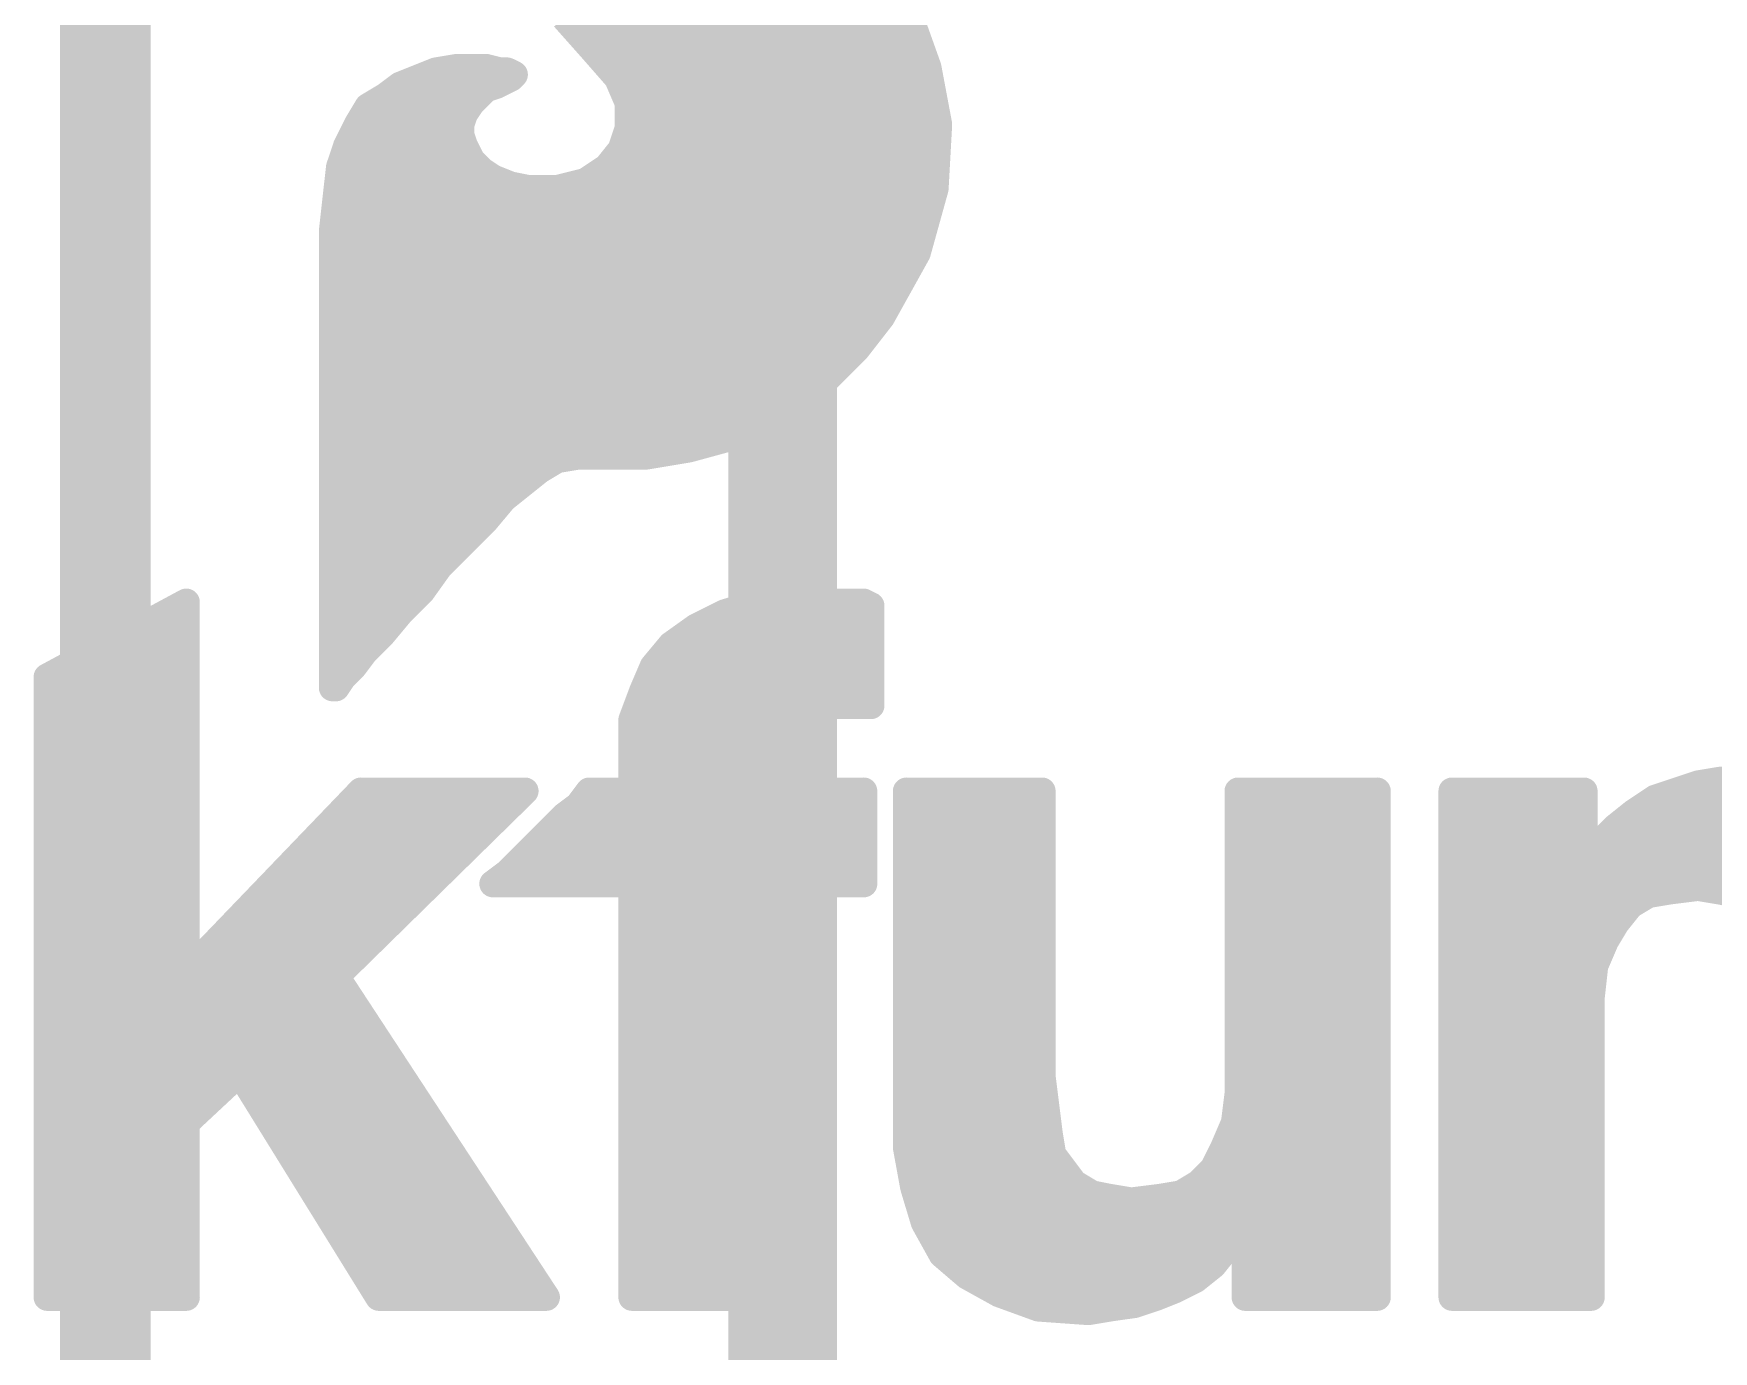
# Model space of a CAD drawing. Extents: x -38 to 69, y -21 to 41.
# Drawn here: x 20.119 to 24.83, y 29.744 to 33.441 of the extents above; entities that cross this region are included whole.
import ezdxf

# ---------------------------------------------------------------- set-up
doc = ezdxf.new("R2010")
doc.units = 0
doc.layers.add('1', color=12, linetype='CONTINUOUS')
doc.layers.add('21', color=41, linetype='CONTINUOUS')

msp = doc.modelspace()

# ---------------------------------------------------------------- linework, layer by layer
at = {"layer": '1'}
for points, const_width in [([(20.32, 36.83), (20.32, 27.445)], 0.254), ([(22.22, 27.445), (22.22, 36.2)], 0.3048)]:
    msp.add_lwpolyline(points, dxfattribs=dict(at, const_width=const_width))
at = {"layer": '21', "const_width": 0.0762}
for points in [[(21.607, 33.486), (21.687, 33.396)], [(22.627, 33.346), (22.577, 33.486)], [(21.6374, 33.4518), (22.5892, 33.4518)], [(21.687, 33.396), (21.757, 33.316)], [(21.7049, 33.3756), (22.6164, 33.3756)], [(21.247, 33.336), (21.147, 33.296)], [(21.307, 33.346), (21.247, 33.336)], [(21.387, 33.346), (21.307, 33.346)], [(21.427, 33.336), (21.387, 33.346)], [(21.447, 33.336), (21.427, 33.336)], [(21.467, 33.326), (21.447, 33.336)], [(21.457, 33.316), (21.467, 33.326)], [(22.657, 33.186), (22.627, 33.346)], [(21.147, 33.296), (21.107, 33.266)], [(21.1555, 33.2994), (21.4238, 33.2994)], [(21.347, 33.246), (21.387, 33.286)], [(21.387, 33.286), (21.417, 33.296)], [(21.417, 33.296), (21.457, 33.316)], [(21.757, 33.316), (21.787, 33.246)], [(21.7641, 33.2994), (22.6357, 33.2994)], [(21.057, 33.236), (21.027, 33.186)], [(21.0493, 33.2232), (21.3318, 33.2232)], [(21.107, 33.266), (21.057, 33.236)], [(21.327, 33.216), (21.347, 33.246)], [(21.787, 33.246), (21.787, 33.176)], [(21.787, 33.2232), (22.65, 33.2232)], [(21.027, 33.186), (20.997, 33.126)], [(21.317, 33.186), (21.327, 33.216)], [(21.317, 33.156), (21.317, 33.186)], [(21.787, 33.176), (21.767, 33.116)], [(22.647, 33.006), (22.657, 33.186)], [(21.0075, 33.147), (21.32, 33.147)], [(21.327, 33.126), (21.317, 33.156)], [(21.7773, 33.147), (22.6548, 33.147)], [(20.997, 33.126), (20.977, 33.066)], [(21.347, 33.086), (21.327, 33.126)], [(21.377, 33.056), (21.347, 33.086)], [(21.767, 33.116), (21.727, 33.066)], [(20.977, 33.066), (20.957, 32.886)], [(20.9786, 33.0708), (21.3622, 33.0708)], [(21.407, 33.036), (21.377, 33.056)], [(21.457, 33.016), (21.407, 33.036)], [(21.727, 33.066), (21.667, 33.026)], [(21.7308, 33.0708), (22.6506, 33.0708)], [(20.9691, 32.9946), (22.6438, 32.9946)], [(21.507, 33.006), (21.457, 33.016)], [(21.587, 33.006), (21.507, 33.006)], [(21.667, 33.026), (21.587, 33.006)], [(22.597, 32.826), (22.647, 33.006)], [(20.9606, 32.9184), (22.6227, 32.9184)], [(20.957, 32.886), (20.957, 31.606)], [(20.957, 32.8422), (22.6015, 32.8422)], [(22.497, 32.646), (22.597, 32.826)], [(20.957, 32.766), (22.5637, 32.766)], [(20.957, 32.6898), (22.5213, 32.6898)], [(20.957, 32.6136), (22.4718, 32.6136)], [(22.427, 32.556), (22.497, 32.646)], [(20.957, 32.5374), (22.4084, 32.5374)], [(22.347, 32.476), (22.427, 32.556)], [(22.267, 32.406), (22.347, 32.476)], [(20.957, 32.4612), (22.3301, 32.4612)], [(20.957, 32.385), (22.232, 32.385)], [(22.167, 32.346), (22.267, 32.406)], [(22.067, 32.306), (22.167, 32.346)], [(20.957, 32.3088), (22.074, 32.3088)], [(21.957, 32.276), (22.067, 32.306)], [(21.537, 32.216), (21.587, 32.246)], [(21.587, 32.246), (21.647, 32.256)], [(21.647, 32.256), (21.837, 32.256)], [(21.837, 32.256), (21.957, 32.276)], [(20.957, 32.2326), (21.5647, 32.2326)], [(21.437, 32.136), (21.537, 32.216)], [(20.957, 32.1564), (21.4625, 32.1564)], [(21.387, 32.076), (21.437, 32.136)], [(20.957, 32.0802), (21.3905, 32.0802)], [(21.257, 31.946), (21.387, 32.076)], [(20.957, 32.004), (21.315, 32.004)], [(20.957, 31.9278), (21.244, 31.9278)], [(21.207, 31.876), (21.257, 31.946)], [(21.147, 31.816), (21.207, 31.876)], [(20.157, 31.636), (20.547, 31.846)], [(20.547, 31.846), (20.547, 30.806)], [(20.957, 31.8516), (21.1826, 31.8516)], [(21.097, 31.756), (21.147, 31.816)], [(21.977, 31.776), (22.057, 31.816)], [(22.057, 31.816), (22.157, 31.846)], [(22.157, 31.846), (22.447, 31.846)], [(22.447, 31.846), (22.467, 31.836)], [(22.467, 31.836), (22.467, 31.556)], [(20.4159, 31.7754), (20.547, 31.7754)], [(20.957, 31.7754), (21.1132, 31.7754)], [(21.907, 31.726), (21.977, 31.776)], [(21.9762, 31.7754), (22.467, 31.7754)], [(21.047, 31.706), (21.097, 31.756)], [(21.857, 31.666), (21.907, 31.726)], [(20.2744, 31.6992), (20.547, 31.6992)], [(20.957, 31.6992), (21.0419, 31.6992)], [(21.017, 31.666), (21.047, 31.706)], [(21.8847, 31.6992), (22.467, 31.6992)], [(20.157, 29.896), (20.157, 31.636)], [(20.157, 31.623), (20.547, 31.623)], [(20.957, 31.623), (20.9783, 31.623)], [(20.967, 31.606), (20.987, 31.636)], [(20.987, 31.636), (21.017, 31.666)], [(21.827, 31.596), (21.857, 31.666)], [(21.8386, 31.623), (22.467, 31.623)], [(20.957, 31.606), (20.967, 31.606)], [(21.797, 31.516), (21.827, 31.596)], [(20.157, 31.5468), (20.547, 31.5468)], [(21.8086, 31.5468), (22.2602, 31.5468)], [(22.257, 31.546), (22.217, 31.526)], [(22.297, 31.556), (22.257, 31.546)], [(22.467, 31.556), (22.297, 31.556)], [(21.797, 31.316), (21.797, 31.516)], [(22.197, 31.496), (22.187, 31.476)], [(22.217, 31.526), (22.197, 31.496)], [(20.157, 31.4706), (20.547, 31.4706)], [(21.797, 31.4706), (22.187, 31.4706)], [(22.187, 31.436), (22.177, 31.396)], [(22.187, 31.476), (22.187, 31.436)], [(20.157, 31.3944), (20.547, 31.3944)], [(21.797, 31.3944), (22.177, 31.3944)], [(22.177, 31.396), (22.177, 31.316)], [(24.787, 31.336), (24.847, 31.346)], [(24.847, 31.346), (24.907, 31.346)], [(20.157, 31.3182), (20.547, 31.3182)], [(20.547, 30.806), (21.037, 31.316)], [(21.497, 31.316), (20.967, 30.796)], [(21.037, 31.316), (21.497, 31.316)], [(21.647, 31.276), (21.677, 31.316)], [(21.677, 31.316), (21.797, 31.316)], [(21.797, 31.3182), (22.177, 31.3182)], [(22.177, 31.316), (22.447, 31.316)], [(22.447, 31.316), (22.447, 31.056)], [(22.567, 30.316), (22.567, 31.316)], [(22.567, 31.316), (22.947, 31.316)], [(22.947, 31.316), (22.947, 30.516)], [(23.497, 30.466), (23.497, 31.316)], [(23.497, 31.316), (23.887, 31.316)], [(23.887, 31.316), (23.887, 29.896)], [(24.097, 31.316), (24.467, 31.316)], [(24.097, 29.896), (24.097, 31.316)], [(24.467, 31.316), (24.467, 31.116)], [(24.607, 31.256), (24.667, 31.296)], [(24.667, 31.296), (24.787, 31.336)], [(24.7336, 31.3182), (25.1123, 31.3182)], [(21.447, 31.086), (21.607, 31.246)], [(21.607, 31.246), (21.647, 31.276)], [(24.557, 31.216), (24.607, 31.256)], [(20.157, 31.242), (20.547, 31.242)], [(20.9659, 31.242), (21.4216, 31.242)], [(21.603, 31.242), (22.447, 31.242)], [(22.567, 31.242), (22.947, 31.242)], [(23.497, 31.242), (23.887, 31.242)], [(24.097, 31.242), (24.467, 31.242)], [(24.517, 31.176), (24.557, 31.216)], [(24.5895, 31.242), (25.261, 31.242)], [(20.157, 31.1658), (20.547, 31.1658)], [(20.8927, 31.1658), (21.3439, 31.1658)], [(21.5268, 31.1658), (22.447, 31.1658)], [(22.567, 31.1658), (22.947, 31.1658)], [(23.497, 31.1658), (23.887, 31.1658)], [(24.097, 31.1658), (24.467, 31.1658)], [(24.477, 31.116), (24.517, 31.176)], [(24.5102, 31.1658), (25.3296, 31.1658)], [(24.467, 31.116), (24.477, 31.116)], [(20.157, 31.0896), (20.547, 31.0896)], [(20.8195, 31.0896), (21.2662, 31.0896)], [(21.407, 31.056), (21.447, 31.086)], [(21.797, 31.056), (21.407, 31.056)], [(21.4506, 31.0896), (22.447, 31.0896)], [(21.797, 29.896), (21.797, 31.056)], [(22.447, 31.056), (22.177, 31.056)], [(22.177, 31.056), (22.177, 29.896)], [(22.567, 31.0896), (22.947, 31.0896)], [(23.497, 31.0896), (23.887, 31.0896)], [(24.097, 31.0896), (25.3719, 31.0896)], [(20.157, 31.0134), (20.547, 31.0134)], [(20.7463, 31.0134), (21.1886, 31.0134)], [(21.797, 31.0134), (22.177, 31.0134)], [(22.567, 31.0134), (22.947, 31.0134)], [(23.497, 31.0134), (23.887, 31.0134)], [(24.097, 31.0134), (24.626, 31.0134)], [(24.647, 31.026), (24.597, 30.996)], [(24.707, 31.036), (24.647, 31.026)], [(24.787, 31.046), (24.707, 31.036)], [(24.847, 31.036), (24.787, 31.046)], [(24.897, 31.026), (24.847, 31.036)], [(24.597, 30.996), (24.557, 30.946)], [(20.157, 30.9372), (20.547, 30.9372)], [(20.6731, 30.9372), (21.1109, 30.9372)], [(21.797, 30.9372), (22.177, 30.9372)], [(22.567, 30.9372), (22.947, 30.9372)], [(23.497, 30.9372), (23.887, 30.9372)], [(24.097, 30.9372), (24.5517, 30.9372)], [(24.557, 30.946), (24.527, 30.896)], [(24.527, 30.896), (24.497, 30.826)], [(20.157, 30.861), (20.547, 30.861)], [(20.5998, 30.861), (21.0333, 30.861)], [(21.797, 30.861), (22.177, 30.861)], [(22.567, 30.861), (22.947, 30.861)], [(23.497, 30.861), (23.887, 30.861)], [(24.097, 30.861), (24.512, 30.861)], [(24.497, 30.826), (24.487, 30.736)], [(20.157, 30.7848), (20.9743, 30.7848)], [(20.967, 30.796), (21.557, 29.896)], [(21.797, 30.7848), (22.177, 30.7848)], [(22.567, 30.7848), (22.947, 30.7848)], [(23.497, 30.7848), (23.887, 30.7848)], [(24.097, 30.7848), (24.4924, 30.7848)], [(24.487, 30.736), (24.487, 29.896)], [(20.157, 30.7086), (21.0243, 30.7086)], [(21.797, 30.7086), (22.177, 30.7086)], [(22.567, 30.7086), (22.947, 30.7086)], [(23.497, 30.7086), (23.887, 30.7086)], [(24.097, 30.7086), (24.487, 30.7086)], [(20.157, 30.6324), (21.0742, 30.6324)], [(21.797, 30.6324), (22.177, 30.6324)], [(22.567, 30.6324), (22.947, 30.6324)], [(23.497, 30.6324), (23.887, 30.6324)], [(24.097, 30.6324), (24.487, 30.6324)], [(20.157, 30.5562), (21.1242, 30.5562)], [(21.797, 30.5562), (22.177, 30.5562)], [(22.567, 30.5562), (22.947, 30.5562)], [(23.497, 30.5562), (23.887, 30.5562)], [(24.097, 30.5562), (24.487, 30.5562)], [(20.697, 30.526), (20.547, 30.386)], [(21.087, 29.896), (20.697, 30.526)], [(22.947, 30.516), (22.967, 30.356)], [(20.157, 30.48), (20.6477, 30.48)], [(20.7255, 30.48), (21.1742, 30.48)], [(21.797, 30.48), (22.177, 30.48)], [(22.567, 30.48), (22.9515, 30.48)], [(23.487, 30.386), (23.497, 30.466)], [(23.497, 30.48), (23.887, 30.48)], [(24.097, 30.48), (24.487, 30.48)], [(20.157, 30.4038), (20.5661, 30.4038)], [(20.7727, 30.4038), (21.2241, 30.4038)], [(21.797, 30.4038), (22.177, 30.4038)], [(22.567, 30.4038), (22.961, 30.4038)], [(23.4892, 30.4038), (23.887, 30.4038)], [(24.097, 30.4038), (24.487, 30.4038)], [(20.547, 30.386), (20.547, 29.896)], [(22.967, 30.356), (22.977, 30.296)], [(23.457, 30.316), (23.487, 30.386)], [(20.157, 30.3276), (20.547, 30.3276)], [(20.8198, 30.3276), (21.2741, 30.3276)], [(21.797, 30.3276), (22.177, 30.3276)], [(22.567, 30.3276), (22.9717, 30.3276)], [(22.587, 30.206), (22.567, 30.316)], [(23.427, 30.256), (23.457, 30.316)], [(23.462, 30.3276), (23.887, 30.3276)], [(24.097, 30.3276), (24.487, 30.3276)], [(22.977, 30.296), (23.037, 30.216)], [(23.387, 30.216), (23.427, 30.256)], [(20.157, 30.2514), (20.547, 30.2514)], [(20.867, 30.2514), (21.324, 30.2514)], [(21.797, 30.2514), (22.177, 30.2514)], [(22.5787, 30.2514), (23.0105, 30.2514)], [(23.037, 30.216), (23.087, 30.186)], [(23.337, 30.186), (23.387, 30.216)], [(23.4224, 30.2514), (23.887, 30.2514)], [(24.097, 30.2514), (24.487, 30.2514)], [(20.157, 30.1752), (20.547, 30.1752)], [(20.9142, 30.1752), (21.374, 30.1752)], [(21.797, 30.1752), (22.177, 30.1752)], [(22.617, 30.106), (22.587, 30.206)], [(22.5962, 30.1752), (23.1418, 30.1752)], [(23.087, 30.186), (23.137, 30.176)], [(23.137, 30.176), (23.197, 30.166)], [(23.197, 30.166), (23.277, 30.176)], [(23.2706, 30.1752), (23.887, 30.1752)], [(23.277, 30.176), (23.337, 30.186)], [(24.097, 30.1752), (24.487, 30.1752)], [(20.157, 30.099), (20.547, 30.099)], [(20.9613, 30.099), (21.4239, 30.099)], [(21.797, 30.099), (22.177, 30.099)], [(22.667, 30.016), (22.617, 30.106)], [(22.6209, 30.099), (23.887, 30.099)], [(23.507, 30.096), (23.467, 30.036)], [(23.517, 30.096), (23.507, 30.096)], [(23.517, 29.896), (23.517, 30.096)], [(24.097, 30.099), (24.487, 30.099)], [(20.157, 30.0228), (20.547, 30.0228)], [(21.0085, 30.0228), (21.4739, 30.0228)], [(21.797, 30.0228), (22.177, 30.0228)], [(22.6632, 30.0228), (23.4564, 30.0228)], [(23.467, 30.036), (23.427, 29.986)], [(23.517, 30.0228), (23.887, 30.0228)], [(24.097, 30.0228), (24.487, 30.0228)], [(22.737, 29.956), (22.667, 30.016)], [(23.427, 29.986), (23.377, 29.946)], [(20.157, 29.9466), (20.547, 29.9466)], [(21.0557, 29.9466), (21.5238, 29.9466)], [(21.797, 29.9466), (22.177, 29.9466)], [(22.827, 29.906), (22.737, 29.956)], [(22.7539, 29.9466), (23.3778, 29.9466)], [(23.377, 29.946), (23.317, 29.916)], [(23.517, 29.9466), (23.887, 29.9466)], [(24.097, 29.9466), (24.487, 29.9466)], [(20.547, 29.896), (20.157, 29.896)], [(21.557, 29.896), (21.087, 29.896)], [(22.177, 29.896), (21.797, 29.896)], [(22.937, 29.866), (22.827, 29.906)], [(23.267, 29.896), (23.207, 29.876)], [(23.317, 29.916), (23.267, 29.896)], [(23.887, 29.896), (23.517, 29.896)], [(24.487, 29.896), (24.097, 29.896)], [(22.9249, 29.8704), (23.1678, 29.8704)], [(23.077, 29.856), (22.937, 29.866)], [(23.137, 29.866), (23.077, 29.856)], [(23.207, 29.876), (23.137, 29.866)]]:
    msp.add_lwpolyline(points, dxfattribs=at)
at = {"layer": '21', "const_width": 0.0381}
for points in [[(21.6374, 33.4708, 1), (21.6374, 33.4327)], [(22.5892, 33.4327, 1), (22.5892, 33.4708)], [(21.7013, 33.4085, 1), (21.6727, 33.3835)], [(21.6728, 33.3833, 1), (21.7012, 33.4087)], [(21.7049, 33.3946, 1), (21.7049, 33.3565)], [(22.6164, 33.3565, 1), (22.6164, 33.3946)], [(21.2439, 33.3548, 1), (21.2501, 33.3172)], [(21.2541, 33.3183, 1), (21.2399, 33.3537)], [(21.307, 33.3651, 1), (21.307, 33.327)], [(21.3101, 33.3272, 1), (21.3039, 33.3648)], [(21.3916, 33.3645, 1), (21.3824, 33.3275)], [(21.387, 33.327, 1), (21.387, 33.3651)], [(21.427, 33.355, 1), (21.427, 33.3169)], [(21.4224, 33.3175, 1), (21.4316, 33.3545)], [(21.4555, 33.353, 1), (21.4385, 33.319)], [(21.447, 33.3169, 1), (21.447, 33.355)], [(21.4805, 33.3125, 1), (21.4535, 33.3395)], [(21.4585, 33.309, 1), (21.4755, 33.343)], [(22.6457, 33.3495, 1), (22.6083, 33.3425)], [(22.6091, 33.3396, 1), (22.6449, 33.3524)], [(21.1399, 33.3137, 1), (21.1541, 33.2783)], [(21.1584, 33.2808, 1), (21.1356, 33.3112)], [(21.1555, 33.3184, 1), (21.1555, 33.2803)], [(21.381, 33.3041, 1), (21.393, 33.2679)], [(21.4005, 33.2725, 1), (21.3735, 33.2995)], [(21.4085, 33.313, 1), (21.4255, 33.279)], [(21.423, 33.2779, 1), (21.411, 33.3141)], [(21.4238, 33.2803, 1), (21.4238, 33.3184)], [(21.4435, 33.3295, 1), (21.4705, 33.3025)], [(21.4655, 33.299, 1), (21.4485, 33.333)], [(21.7745, 33.3235, 1), (21.7395, 33.3085)], [(21.7427, 33.3035, 1), (21.7713, 33.3285)], [(21.7641, 33.3184, 1), (21.7641, 33.2803)], [(22.6357, 33.2803, 1), (22.6357, 33.3184)], [(21.0493, 33.2422, 1), (21.0493, 33.2041)], [(21.0472, 33.2523, 1), (21.0668, 33.2197)], [(21.0733, 33.2262, 1), (21.0407, 33.2458)], [(21.0956, 33.2812, 1), (21.1184, 33.2508)], [(21.1168, 33.2497, 1), (21.0972, 33.2823)], [(21.3335, 33.2595, 1), (21.3605, 33.2325)], [(21.3629, 33.2354, 1), (21.3311, 33.2566)], [(21.3318, 33.2041, 1), (21.3318, 33.2422)], [(21.787, 33.2422, 1), (21.787, 33.2041)], [(21.8061, 33.246, 1), (21.768, 33.246)], [(21.7695, 33.2385, 1), (21.8045, 33.2535)], [(22.65, 33.2041, 1), (22.65, 33.2422)], [(21.0107, 33.1958, 1), (21.0433, 33.1762)], [(21.044, 33.1775, 1), (21.01, 33.1945)], [(21.3361, 33.186, 1), (21.298, 33.186)], [(21.3111, 33.2266, 1), (21.3429, 33.2054)], [(21.3451, 33.21, 1), (21.3089, 33.222)], [(21.8051, 33.17, 1), (21.7689, 33.182)], [(22.676, 33.1849, 1), (22.638, 33.1871)], [(21.0075, 33.166, 1), (21.0075, 33.1279)], [(21.2989, 33.192, 1), (21.3351, 33.18)], [(21.3351, 33.162, 1), (21.2989, 33.15)], [(21.298, 33.156, 1), (21.3361, 33.156)], [(21.32, 33.1279, 1), (21.32, 33.166)], [(21.7773, 33.166, 1), (21.7773, 33.1279)], [(21.768, 33.176, 1), (21.8061, 33.176)], [(22.6383, 33.1825, 1), (22.6757, 33.1895)], [(22.6548, 33.1279, 1), (22.6548, 33.166)], [(20.98, 33.1345, 1), (21.014, 33.1175)], [(21.0151, 33.12, 1), (20.9789, 33.132)], [(21.344, 33.1345, 1), (21.31, 33.1175)], [(21.3089, 33.12, 1), (21.3451, 33.132)], [(21.3605, 33.0995, 1), (21.3335, 33.0725)], [(21.7489, 33.122, 1), (21.7851, 33.11)], [(21.7819, 33.1041, 1), (21.7521, 33.1279)], [(20.9589, 33.072, 1), (20.9951, 33.06)], [(20.9959, 33.0639, 1), (20.9581, 33.0681)], [(20.9786, 33.0898, 1), (20.9786, 33.0517)], [(21.33, 33.0775, 1), (21.364, 33.0945)], [(21.3876, 33.0719, 1), (21.3664, 33.0401)], [(21.3622, 33.0517, 1), (21.3622, 33.0898)], [(21.3635, 33.0425, 1), (21.3905, 33.0695)], [(21.4141, 33.0537, 1), (21.3999, 33.0183)], [(21.7121, 33.0779, 1), (21.7419, 33.0541)], [(21.7308, 33.0898, 1), (21.7308, 33.0517)], [(21.7376, 33.0501, 1), (21.7164, 33.0819)], [(22.6506, 33.0517, 1), (22.6506, 33.0898)], [(20.9691, 33.0136, 1), (20.9691, 32.9755)], [(21.3964, 33.0201, 1), (21.4176, 33.0519)], [(21.4607, 33.0347, 1), (21.4533, 32.9973)], [(21.4499, 32.9983, 1), (21.4641, 33.0337)], [(21.507, 33.0251, 1), (21.507, 32.987)], [(21.5033, 32.9873, 1), (21.5107, 33.0247)], [(21.5824, 33.0245, 1), (21.5916, 32.9875)], [(21.587, 32.987, 1), (21.587, 33.0251)], [(21.6564, 33.0419, 1), (21.6776, 33.0101)], [(21.6716, 33.0075, 1), (21.6624, 33.0445)], [(22.628, 33.0071, 1), (22.666, 33.0049)], [(22.6654, 33.0009, 1), (22.6286, 33.0111)], [(22.6438, 32.9755, 1), (22.6438, 33.0136)], [(20.9606, 32.9374, 1), (20.9606, 32.8993)], [(22.6227, 32.8993, 1), (22.6227, 32.9374)], [(20.9761, 32.886, 1), (20.938, 32.886)], [(20.9381, 32.8881, 1), (20.9759, 32.8839)], [(20.957, 32.8612, 1), (20.957, 32.8231)], [(22.5786, 32.8311, 1), (22.6154, 32.8209)], [(22.6137, 32.8167, 1), (22.5803, 32.8353)], [(22.6015, 32.8231, 1), (22.6015, 32.8612)], [(20.957, 32.785, 1), (20.957, 32.7469)], [(22.5637, 32.7469, 1), (22.5637, 32.785)], [(20.957, 32.7088, 1), (20.957, 32.6707)], [(22.5213, 32.6707, 1), (22.5213, 32.7088)], [(20.957, 32.6326, 1), (20.957, 32.5945)], [(22.4718, 32.5945, 1), (22.4718, 32.6326)], [(22.4803, 32.6553, 1), (22.5137, 32.6367)], [(22.512, 32.6343, 1), (22.482, 32.6577)], [(20.957, 32.5564, 1), (20.957, 32.5183)], [(22.412, 32.5677, 1), (22.442, 32.5443)], [(22.4084, 32.5183, 1), (22.4084, 32.5564)], [(22.4405, 32.5425, 1), (22.4135, 32.5695)], [(22.3335, 32.4895, 1), (22.3605, 32.4625)], [(22.3595, 32.4617, 1), (22.3345, 32.4903)], [(20.957, 32.4802, 1), (20.957, 32.4421)], [(22.3301, 32.4421, 1), (22.3301, 32.4802)], [(20.957, 32.404, 1), (20.957, 32.3659)], [(22.232, 32.3659, 1), (22.232, 32.404)], [(22.2545, 32.4203, 1), (22.2795, 32.3917)], [(22.2768, 32.3897, 1), (22.2572, 32.4223)], [(22.1572, 32.3623, 1), (22.1768, 32.3297)], [(22.1741, 32.3283, 1), (22.1599, 32.3637)], [(20.957, 32.3279, 1), (20.957, 32.2898)], [(22.0599, 32.3237, 1), (22.0741, 32.2883)], [(22.072, 32.2876, 1), (22.062, 32.3244)], [(22.074, 32.2898, 1), (22.074, 32.3279)], [(21.5839, 32.2648, 1), (21.5901, 32.2272)], [(21.5968, 32.2297, 1), (21.5772, 32.2623)], [(21.647, 32.2751, 1), (21.647, 32.237)], [(21.6501, 32.2372, 1), (21.6439, 32.2748)], [(21.8339, 32.2748, 1), (21.8401, 32.2372)], [(21.837, 32.237, 1), (21.837, 32.2751)], [(21.952, 32.2944, 1), (21.962, 32.2576)], [(21.9601, 32.2572, 1), (21.9539, 32.2948)], [(20.957, 32.2517, 1), (20.957, 32.2136)], [(21.5272, 32.2323, 1), (21.5468, 32.1997)], [(21.5489, 32.2011, 1), (21.5251, 32.2309)], [(21.5647, 32.2136, 1), (21.5647, 32.2517)], [(20.957, 32.1755, 1), (20.957, 32.1374)], [(21.4625, 32.1374, 1), (21.4625, 32.1755)], [(21.4251, 32.1509, 1), (21.4489, 32.1211)], [(21.4516, 32.1238, 1), (21.4224, 32.1482)], [(20.957, 32.0993, 1), (20.957, 32.0612)], [(21.3724, 32.0882, 1), (21.4016, 32.0638)], [(21.4005, 32.0625, 1), (21.3735, 32.0895)], [(21.3905, 32.0612, 1), (21.3905, 32.0993)], [(20.957, 32.0231, 1), (20.957, 31.985)], [(21.315, 31.985, 1), (21.315, 32.0231)], [(20.957, 31.9469, 1), (20.957, 31.9088)], [(21.2435, 31.9595, 1), (21.2705, 31.9325)], [(21.2725, 31.9349, 1), (21.2415, 31.9571)], [(21.244, 31.9088, 1), (21.244, 31.9469)], [(21.1915, 31.8871, 1), (21.2225, 31.8649)], [(21.2205, 31.8625, 1), (21.1935, 31.8895)], [(20.5661, 31.846, 1), (20.528, 31.846)], [(20.556, 31.8292, 1), (20.538, 31.8628)], [(20.957, 31.8707, 1), (20.957, 31.8326)], [(21.1335, 31.8295, 1), (21.1605, 31.8025)], [(21.1616, 31.8038, 1), (21.1324, 31.8282)], [(21.1826, 31.8326, 1), (21.1826, 31.8707)], [(22.0515, 31.8342, 1), (22.0625, 31.7978)], [(22.0655, 31.799, 1), (22.0485, 31.833)], [(22.157, 31.8651, 1), (22.157, 31.827)], [(22.1625, 31.8278, 1), (22.1515, 31.8642)], [(22.4555, 31.863, 1), (22.4385, 31.829)], [(22.447, 31.827, 1), (22.447, 31.8651)], [(22.4861, 31.836, 1), (22.448, 31.836)], [(22.4585, 31.819, 1), (22.4755, 31.853)], [(20.4159, 31.7945, 1), (20.4159, 31.7564)], [(20.547, 31.7564, 1), (20.547, 31.7945)], [(20.957, 31.7945, 1), (20.957, 31.7564)], [(21.1132, 31.7564, 1), (21.1132, 31.7945)], [(21.9762, 31.7945, 1), (21.9762, 31.7564)], [(21.9685, 31.793, 1), (21.9855, 31.759)], [(21.9881, 31.7605, 1), (21.9659, 31.7915)], [(22.467, 31.7564, 1), (22.467, 31.7945)], [(21.0824, 31.7682, 1), (21.1116, 31.7438)], [(21.1105, 31.7425, 1), (21.0835, 31.7695)], [(21.8959, 31.7415, 1), (21.9181, 31.7105)], [(21.9216, 31.7138, 1), (21.8924, 31.7382)], [(20.2744, 31.7183, 1), (20.2744, 31.6802)], [(20.547, 31.6802, 1), (20.547, 31.7183)], [(20.957, 31.7183, 1), (20.957, 31.6802)], [(21.0335, 31.7195, 1), (21.0605, 31.6925)], [(21.0622, 31.6946, 1), (21.0318, 31.7174)], [(21.0419, 31.6802, 1), (21.0419, 31.7183)], [(21.8847, 31.7183, 1), (21.8847, 31.6802)], [(22.467, 31.6802, 1), (22.467, 31.7183)], [(20.148, 31.6528, 1), (20.166, 31.6192)], [(20.157, 31.6421, 1), (20.157, 31.604)], [(20.1761, 31.636, 1), (20.138, 31.636)], [(20.547, 31.604, 1), (20.547, 31.6421)], [(20.957, 31.6421, 1), (20.957, 31.604)], [(20.9735, 31.6495, 1), (21.0005, 31.6225)], [(21.0029, 31.6254, 1), (20.9711, 31.6466)], [(20.9783, 31.604, 1), (20.9783, 31.6421)], [(21.0018, 31.6774, 1), (21.0322, 31.6546)], [(21.0305, 31.6525, 1), (21.0035, 31.6795)], [(21.8386, 31.6421, 1), (21.8386, 31.604)], [(21.8424, 31.6782, 1), (21.8716, 31.6538)], [(21.8745, 31.6585, 1), (21.8395, 31.6735)], [(22.467, 31.604, 1), (22.467, 31.6421)], [(20.957, 31.6251, 1), (20.957, 31.587)], [(20.938, 31.606, 1), (20.9761, 31.606)], [(20.9511, 31.6166, 1), (20.9829, 31.5954)], [(20.967, 31.587, 1), (20.967, 31.6251)], [(21.8095, 31.6035, 1), (21.8445, 31.5885)], [(21.8448, 31.5893, 1), (21.8092, 31.6027)], [(20.157, 31.5659, 1), (20.157, 31.5278)], [(20.547, 31.5278, 1), (20.547, 31.5659)], [(21.8086, 31.5659, 1), (21.8086, 31.5278)], [(22.2524, 31.5645, 1), (22.2616, 31.5275)], [(22.2655, 31.529, 1), (22.2485, 31.563)], [(22.2602, 31.5278, 1), (22.2602, 31.5659)], [(22.297, 31.5751, 1), (22.297, 31.537)], [(22.3016, 31.5375, 1), (22.2924, 31.5745)], [(22.448, 31.556, 1), (22.4861, 31.556)], [(22.467, 31.537, 1), (22.467, 31.5751)], [(21.8161, 31.516, 1), (21.778, 31.516)], [(21.7792, 31.5227, 1), (21.8148, 31.5093)], [(22.1811, 31.5066, 1), (22.2129, 31.4854)], [(22.214, 31.4875, 1), (22.18, 31.5045)], [(22.2085, 31.543, 1), (22.2255, 31.509)], [(22.2329, 31.5154, 1), (22.2011, 31.5366)], [(20.157, 31.4897, 1), (20.157, 31.4516)], [(20.547, 31.4516, 1), (20.547, 31.4897)], [(21.797, 31.4897, 1), (21.797, 31.4516)], [(22.2061, 31.476, 1), (22.168, 31.476)], [(22.17, 31.4845, 1), (22.204, 31.4675)], [(22.2055, 31.4314, 1), (22.1685, 31.4406)], [(22.187, 31.4516, 1), (22.187, 31.4897)], [(20.157, 31.4135, 1), (20.157, 31.3754)], [(20.547, 31.3754, 1), (20.547, 31.4135)], [(21.797, 31.4135, 1), (21.797, 31.3754)], [(22.196, 31.396, 1), (22.1579, 31.396)], [(22.168, 31.436, 1), (22.2061, 31.436)], [(22.177, 31.3754, 1), (22.177, 31.4135)], [(22.1585, 31.4006, 1), (22.1955, 31.3914)], [(24.847, 31.3651, 1), (24.847, 31.327)], [(24.8501, 31.3272, 1), (24.8439, 31.3648)], [(20.157, 31.3373, 1), (20.157, 31.2992)], [(20.547, 31.2992, 1), (20.547, 31.3373)], [(21.037, 31.3351, 1), (21.037, 31.297)], [(21.0507, 31.3028, 1), (21.0233, 31.3292)], [(21.5103, 31.3024, 1), (21.4837, 31.3296)], [(21.497, 31.297, 1), (21.497, 31.3351)], [(21.677, 31.3351, 1), (21.677, 31.297)], [(21.6922, 31.3046, 1), (21.6618, 31.3274)], [(21.797, 31.3373, 1), (21.797, 31.2992)], [(21.778, 31.316, 1), (21.8161, 31.316)], [(21.797, 31.297, 1), (21.797, 31.3351)], [(22.177, 31.3351, 1), (22.177, 31.297)], [(22.1579, 31.316, 1), (22.196, 31.316)], [(22.177, 31.2992, 1), (22.177, 31.3373)], [(22.4661, 31.316, 1), (22.428, 31.316)], [(22.447, 31.297, 1), (22.447, 31.3351)], [(22.567, 31.3351, 1), (22.567, 31.297)], [(22.5861, 31.316, 1), (22.548, 31.316)], [(22.9661, 31.316, 1), (22.928, 31.316)], [(22.947, 31.297, 1), (22.947, 31.3351)], [(23.516, 31.316, 1), (23.4779, 31.316)], [(23.497, 31.3351, 1), (23.497, 31.297)], [(23.9061, 31.316, 1), (23.868, 31.316)], [(23.887, 31.297, 1), (23.887, 31.3351)], [(24.097, 31.3351, 1), (24.097, 31.297)], [(24.1161, 31.316, 1), (24.078, 31.316)], [(24.4861, 31.316, 1), (24.448, 31.316)], [(24.467, 31.297, 1), (24.467, 31.3351)], [(24.661, 31.3141, 1), (24.673, 31.2779)], [(24.6776, 31.2801, 1), (24.6564, 31.3119)], [(24.7336, 31.3373, 1), (24.7336, 31.2992)], [(24.7839, 31.3548, 1), (24.7901, 31.3172)], [(24.793, 31.3179, 1), (24.781, 31.3541)], [(21.6205, 31.2325, 1), (21.5935, 31.2595)], [(21.6318, 31.2874, 1), (21.6622, 31.2646)], [(21.6584, 31.2608, 1), (21.6356, 31.2912)], [(24.5964, 31.2719, 1), (24.6176, 31.2401)], [(24.6189, 31.2411, 1), (24.5951, 31.2709)], [(20.157, 31.2611, 1), (20.157, 31.223)], [(20.547, 31.223, 1), (20.547, 31.2611)], [(20.9659, 31.2611, 1), (20.9659, 31.223)], [(21.4216, 31.223, 1), (21.4216, 31.2611)], [(21.603, 31.2611, 1), (21.603, 31.223)], [(21.5956, 31.2612, 1), (21.6184, 31.2308)], [(22.447, 31.223, 1), (22.447, 31.2611)], [(22.567, 31.2611, 1), (22.567, 31.223)], [(22.947, 31.223, 1), (22.947, 31.2611)], [(23.497, 31.2611, 1), (23.497, 31.223)], [(23.887, 31.223, 1), (23.887, 31.2611)], [(24.097, 31.2611, 1), (24.097, 31.223)], [(24.467, 31.223, 1), (24.467, 31.2611)], [(24.5451, 31.2309, 1), (24.5689, 31.2011)], [(24.5705, 31.2025, 1), (24.5435, 31.2295)], [(24.5895, 31.2611, 1), (24.5895, 31.223)], [(20.157, 31.1849, 1), (20.157, 31.1468)], [(20.547, 31.1468, 1), (20.547, 31.1849)], [(20.8927, 31.1849, 1), (20.8927, 31.1468)], [(21.3439, 31.1468, 1), (21.3439, 31.1849)], [(21.5268, 31.1849, 1), (21.5268, 31.1468)], [(22.447, 31.1468, 1), (22.447, 31.1849)], [(22.567, 31.1849, 1), (22.567, 31.1468)], [(22.947, 31.1468, 1), (22.947, 31.1849)], [(23.497, 31.1849, 1), (23.497, 31.1468)], [(23.887, 31.1468, 1), (23.887, 31.1849)], [(24.097, 31.1849, 1), (24.097, 31.1468)], [(24.467, 31.1468, 1), (24.467, 31.1849)], [(24.5102, 31.1849, 1), (24.5102, 31.1468)], [(24.5035, 31.1895, 1), (24.5305, 31.1625)], [(24.5329, 31.1654, 1), (24.5011, 31.1866)], [(24.467, 31.1351, 1), (24.467, 31.097)], [(24.4611, 31.1266, 1), (24.4929, 31.1054)], [(24.477, 31.097, 1), (24.477, 31.1351)], [(20.157, 31.1087, 1), (20.157, 31.0706)], [(20.547, 31.0706, 1), (20.547, 31.1087)], [(20.8195, 31.1087, 1), (20.8195, 31.0706)], [(21.2662, 31.0706, 1), (21.2662, 31.1087)], [(21.407, 31.0751, 1), (21.407, 31.037)], [(21.4335, 31.0995, 1), (21.4605, 31.0725)], [(21.4506, 31.1087, 1), (21.4506, 31.0706)], [(21.4584, 31.0708, 1), (21.4356, 31.1012)], [(21.8161, 31.056, 1), (21.778, 31.056)], [(21.797, 31.037, 1), (21.797, 31.0751)], [(22.177, 31.0751, 1), (22.177, 31.037)], [(22.196, 31.056, 1), (22.1579, 31.056)], [(22.447, 31.0706, 1), (22.447, 31.1087)], [(22.447, 31.037, 1), (22.447, 31.0751)], [(22.567, 31.1087, 1), (22.567, 31.0706)], [(22.947, 31.0706, 1), (22.947, 31.1087)], [(23.497, 31.1087, 1), (23.497, 31.0706)], [(23.887, 31.0706, 1), (23.887, 31.1087)], [(24.097, 31.1087, 1), (24.097, 31.0706)], [(24.448, 31.116, 1), (24.4861, 31.116)], [(20.157, 31.0325, 1), (20.157, 30.9944)], [(20.547, 30.9944, 1), (20.547, 31.0325)], [(20.7463, 31.0325, 1), (20.7463, 30.9944)], [(21.1886, 30.9944, 1), (21.1886, 31.0325)], [(21.3956, 31.0712, 1), (21.4184, 31.0408)], [(21.797, 31.0325, 1), (21.797, 30.9944)], [(22.177, 30.9944, 1), (22.177, 31.0325)], [(22.428, 31.056, 1), (22.4661, 31.056)], [(22.567, 31.0325, 1), (22.567, 30.9944)], [(22.947, 30.9944, 1), (22.947, 31.0325)], [(23.497, 31.0325, 1), (23.497, 30.9944)], [(23.887, 30.9944, 1), (23.887, 31.0325)], [(24.097, 31.0325, 1), (24.097, 30.9944)], [(24.626, 30.9944, 1), (24.626, 31.0325)], [(24.6439, 31.0448, 1), (24.6501, 31.0072)], [(24.6568, 31.0097, 1), (24.6372, 31.0423)], [(24.7046, 31.0549, 1), (24.7094, 31.0171)], [(24.7101, 31.0172, 1), (24.7039, 31.0548)], [(24.7901, 31.0648, 1), (24.7839, 31.0272)], [(24.7894, 31.0271, 1), (24.7846, 31.0649)], [(24.8507, 31.0547, 1), (24.8433, 31.0173)], [(24.8439, 31.0172, 1), (24.8501, 31.0548)], [(24.5872, 31.0123, 1), (24.6068, 30.9797)], [(24.6119, 30.9841, 1), (24.5821, 31.0079)], [(20.157, 30.9563, 1), (20.157, 30.9182)], [(20.547, 30.9182, 1), (20.547, 30.9563)], [(20.6731, 30.9563, 1), (20.6731, 30.9182)], [(21.1109, 30.9182, 1), (21.1109, 30.9563)], [(21.797, 30.9563, 1), (21.797, 30.9182)], [(22.177, 30.9182, 1), (22.177, 30.9563)], [(22.567, 30.9563, 1), (22.567, 30.9182)], [(22.947, 30.9182, 1), (22.947, 30.9563)], [(23.497, 30.9563, 1), (23.497, 30.9182)], [(23.887, 30.9182, 1), (23.887, 30.9563)], [(24.097, 30.9563, 1), (24.097, 30.9182)], [(24.5421, 30.9579, 1), (24.5719, 30.9341)], [(24.5733, 30.9362, 1), (24.5407, 30.9558)], [(24.5517, 30.9182, 1), (24.5517, 30.9563)], [(24.5107, 30.9058, 1), (24.5433, 30.8862)], [(24.5445, 30.8885, 1), (24.5095, 30.9035)], [(20.157, 30.8801, 1), (20.157, 30.842)], [(20.547, 30.842, 1), (20.547, 30.8801)], [(20.5998, 30.8801, 1), (20.5998, 30.842)], [(21.0333, 30.842, 1), (21.0333, 30.8801)], [(21.797, 30.8801, 1), (21.797, 30.842)], [(22.177, 30.842, 1), (22.177, 30.8801)], [(22.567, 30.8801, 1), (22.567, 30.842)], [(22.947, 30.842, 1), (22.947, 30.8801)], [(23.497, 30.8801, 1), (23.497, 30.842)], [(23.887, 30.842, 1), (23.887, 30.8801)], [(24.097, 30.8801, 1), (24.097, 30.842)], [(24.5159, 30.8239, 1), (24.4781, 30.8281)], [(24.512, 30.842, 1), (24.512, 30.8801)], [(20.157, 30.8039, 1), (20.157, 30.7658)], [(20.5333, 30.8192, 1), (20.5607, 30.7928)], [(20.528, 30.806, 1), (20.5661, 30.806)], [(20.9537, 30.8096, 1), (20.9803, 30.7824)], [(20.9829, 30.8064, 1), (20.9511, 30.7856)], [(20.9743, 30.7658, 1), (20.9743, 30.8039)], [(21.797, 30.8039, 1), (21.797, 30.7658)], [(22.177, 30.7658, 1), (22.177, 30.8039)], [(22.567, 30.8039, 1), (22.567, 30.7658)], [(22.947, 30.7658, 1), (22.947, 30.8039)], [(23.497, 30.8039, 1), (23.497, 30.7658)], [(23.887, 30.7658, 1), (23.887, 30.8039)], [(24.097, 30.8039, 1), (24.097, 30.7658)], [(24.4795, 30.8335, 1), (24.5145, 30.8185)], [(24.4924, 30.7658, 1), (24.4924, 30.8039)], [(24.5061, 30.736, 1), (24.468, 30.736)], [(20.157, 30.7277, 1), (20.157, 30.6896)], [(21.0243, 30.6896, 1), (21.0243, 30.7277)], [(21.797, 30.7277, 1), (21.797, 30.6896)], [(22.177, 30.6896, 1), (22.177, 30.7277)], [(22.567, 30.7277, 1), (22.567, 30.6896)], [(22.947, 30.6896, 1), (22.947, 30.7277)], [(23.497, 30.7277, 1), (23.497, 30.6896)], [(23.887, 30.6896, 1), (23.887, 30.7277)], [(24.097, 30.7277, 1), (24.097, 30.6896)], [(24.4681, 30.7381, 1), (24.5059, 30.7339)], [(24.487, 30.6896, 1), (24.487, 30.7277)], [(20.157, 30.6515, 1), (20.157, 30.6134)], [(21.0742, 30.6134, 1), (21.0742, 30.6515)], [(21.797, 30.6515, 1), (21.797, 30.6134)], [(22.177, 30.6134, 1), (22.177, 30.6515)], [(22.567, 30.6515, 1), (22.567, 30.6134)], [(22.947, 30.6134, 1), (22.947, 30.6515)], [(23.497, 30.6515, 1), (23.497, 30.6134)], [(23.887, 30.6134, 1), (23.887, 30.6515)], [(24.097, 30.6515, 1), (24.097, 30.6134)], [(24.487, 30.6134, 1), (24.487, 30.6515)], [(20.157, 30.5753, 1), (20.157, 30.5372)], [(21.1242, 30.5372, 1), (21.1242, 30.5753)], [(21.797, 30.5753, 1), (21.797, 30.5372)], [(22.177, 30.5372, 1), (22.177, 30.5753)], [(22.567, 30.5753, 1), (22.567, 30.5372)], [(22.947, 30.5372, 1), (22.947, 30.5753)], [(23.497, 30.5753, 1), (23.497, 30.5372)], [(23.887, 30.5372, 1), (23.887, 30.5753)], [(24.097, 30.5753, 1), (24.097, 30.5372)], [(24.487, 30.5372, 1), (24.487, 30.5753)], [(20.7132, 30.536, 1), (20.6808, 30.516)], [(20.71, 30.5121, 1), (20.684, 30.5399)], [(22.9659, 30.5184, 1), (22.9281, 30.5136)], [(22.928, 30.516, 1), (22.9661, 30.516)], [(20.157, 30.4991, 1), (20.157, 30.461)], [(20.6477, 30.461, 1), (20.6477, 30.4991)], [(20.7255, 30.4991, 1), (20.7255, 30.461)], [(21.1742, 30.461, 1), (21.1742, 30.4991)], [(21.797, 30.4991, 1), (21.797, 30.461)], [(22.177, 30.461, 1), (22.177, 30.4991)], [(22.567, 30.4991, 1), (22.567, 30.461)], [(22.9515, 30.461, 1), (22.9515, 30.4991)], [(23.4779, 30.466, 1), (23.516, 30.466)], [(23.497, 30.4991, 1), (23.497, 30.461)], [(23.5159, 30.4636, 1), (23.4781, 30.4684)], [(23.887, 30.461, 1), (23.887, 30.4991)], [(24.097, 30.4991, 1), (24.097, 30.461)], [(24.487, 30.461, 1), (24.487, 30.4991)], [(20.157, 30.4229, 1), (20.157, 30.3848)], [(20.5661, 30.3848, 1), (20.5661, 30.4229)], [(20.7727, 30.4229, 1), (20.7727, 30.3848)], [(21.2241, 30.3848, 1), (21.2241, 30.4229)], [(21.797, 30.4229, 1), (21.797, 30.3848)], [(22.177, 30.3848, 1), (22.177, 30.4229)], [(22.567, 30.4229, 1), (22.567, 30.3848)], [(22.961, 30.3848, 1), (22.961, 30.4229)], [(23.4892, 30.4229, 1), (23.4892, 30.3848)], [(23.887, 30.3848, 1), (23.887, 30.4229)], [(24.097, 30.4229, 1), (24.097, 30.3848)], [(24.487, 30.3848, 1), (24.487, 30.4229)], [(20.5661, 30.386, 1), (20.528, 30.386)], [(20.534, 30.3999, 1), (20.56, 30.3721)], [(22.9858, 30.3591, 1), (22.9482, 30.3529)], [(23.4681, 30.3884, 1), (23.5059, 30.3836)], [(23.5045, 30.3785, 1), (23.4695, 30.3935)], [(20.157, 30.3467, 1), (20.157, 30.3086)], [(20.547, 30.3086, 1), (20.547, 30.3467)], [(20.8198, 30.3467, 1), (20.8198, 30.3086)], [(21.2741, 30.3086, 1), (21.2741, 30.3467)], [(21.797, 30.3467, 1), (21.797, 30.3086)], [(22.177, 30.3086, 1), (22.177, 30.3467)], [(22.567, 30.3467, 1), (22.567, 30.3086)], [(22.5857, 30.3194, 1), (22.5483, 30.3126)], [(22.9481, 30.3536, 1), (22.9859, 30.3584)], [(22.9717, 30.3086, 1), (22.9717, 30.3467)], [(23.4395, 30.3235, 1), (23.4745, 30.3085)], [(23.474, 30.3075, 1), (23.44, 30.3245)], [(23.462, 30.3467, 1), (23.462, 30.3086)], [(23.887, 30.3086, 1), (23.887, 30.3467)], [(24.097, 30.3467, 1), (24.097, 30.3086)], [(24.487, 30.3086, 1), (24.487, 30.3467)], [(22.548, 30.316, 1), (22.5861, 30.316)], [(22.9922, 30.3074, 1), (22.9618, 30.2846)], [(22.9582, 30.2929, 1), (22.9958, 30.2991)], [(23.4405, 30.2425, 1), (23.4135, 30.2695)], [(20.157, 30.2705, 1), (20.157, 30.2324)], [(20.547, 30.2324, 1), (20.547, 30.2705)], [(20.867, 30.2705, 1), (20.867, 30.2324)], [(21.324, 30.2324, 1), (21.324, 30.2705)], [(21.797, 30.2705, 1), (21.797, 30.2324)], [(22.177, 30.2324, 1), (22.177, 30.2705)], [(22.5787, 30.2705, 1), (22.5787, 30.2324)], [(23.0105, 30.2324, 1), (23.0105, 30.2705)], [(23.0468, 30.2323, 1), (23.0272, 30.1997)], [(23.0218, 30.2046, 1), (23.0522, 30.2274)], [(23.3735, 30.2295, 1), (23.4005, 30.2025)], [(23.3968, 30.1997, 1), (23.3772, 30.2323)], [(23.4224, 30.2705, 1), (23.4224, 30.2324)], [(23.41, 30.2645, 1), (23.444, 30.2475)], [(23.887, 30.2324, 1), (23.887, 30.2705)], [(24.097, 30.2705, 1), (24.097, 30.2324)], [(24.487, 30.2324, 1), (24.487, 30.2705)], [(20.157, 30.1943, 1), (20.157, 30.1562)], [(20.547, 30.1562, 1), (20.547, 30.1943)], [(20.9142, 30.1943, 1), (20.9142, 30.1562)], [(21.374, 30.1562, 1), (21.374, 30.1943)], [(21.797, 30.1943, 1), (21.797, 30.1562)], [(22.177, 30.1562, 1), (22.177, 30.1943)], [(22.6052, 30.2115, 1), (22.5688, 30.2005)], [(22.5683, 30.2026, 1), (22.6057, 30.2094)], [(22.5962, 30.1943, 1), (22.5962, 30.1562)], [(23.0907, 30.2047, 1), (23.0833, 30.1673)], [(23.0772, 30.1697, 1), (23.0968, 30.2023)], [(23.1401, 30.1948, 1), (23.1339, 30.1572)], [(23.1333, 30.1573, 1), (23.1407, 30.1947)], [(23.1418, 30.1562, 1), (23.1418, 30.1943)], [(23.1946, 30.1849, 1), (23.1994, 30.1471)], [(23.1939, 30.1472, 1), (23.2001, 30.1848)], [(23.2706, 30.1943, 1), (23.2706, 30.1562)], [(23.2739, 30.1948, 1), (23.2801, 30.1572)], [(23.2794, 30.1571, 1), (23.2746, 30.1949)], [(23.3272, 30.2023, 1), (23.3468, 30.1697)], [(23.3401, 30.1672, 1), (23.3339, 30.2048)], [(23.887, 30.1562, 1), (23.887, 30.1943)], [(24.097, 30.1943, 1), (24.097, 30.1562)], [(24.487, 30.1562, 1), (24.487, 30.1943)], [(20.157, 30.1181, 1), (20.157, 30.08)], [(20.547, 30.08, 1), (20.547, 30.1181)], [(20.9613, 30.1181, 1), (20.9613, 30.08)], [(21.4239, 30.08, 1), (21.4239, 30.1181)], [(21.797, 30.1181, 1), (21.797, 30.08)], [(22.177, 30.08, 1), (22.177, 30.1181)], [(22.6337, 30.1153, 1), (22.6003, 30.0967)], [(22.5988, 30.1005, 1), (22.6352, 30.1115)], [(22.6209, 30.1181, 1), (22.6209, 30.08)], [(23.507, 30.1151, 1), (23.507, 30.077)], [(23.5229, 30.0854, 1), (23.4911, 30.1066)], [(23.536, 30.096, 1), (23.4979, 30.096)], [(23.517, 30.077, 1), (23.517, 30.1151)], [(23.887, 30.08, 1), (23.887, 30.1181)], [(24.097, 30.1181, 1), (24.097, 30.08)], [(24.487, 30.08, 1), (24.487, 30.1181)], [(20.157, 30.0419, 1), (20.157, 30.0038)], [(20.547, 30.0038, 1), (20.547, 30.0419)], [(21.0085, 30.0419, 1), (21.0085, 30.0038)], [(21.4739, 30.0038, 1), (21.4739, 30.0419)], [(21.797, 30.0419, 1), (21.797, 30.0038)], [(22.177, 30.0038, 1), (22.177, 30.0419)], [(22.6632, 30.0419, 1), (22.6632, 30.0038)], [(23.4511, 30.0466, 1), (23.4829, 30.0254)], [(23.4819, 30.0241, 1), (23.4521, 30.0479)], [(23.4564, 30.0038, 1), (23.4564, 30.0419)], [(23.517, 30.0419, 1), (23.517, 30.0038)], [(23.887, 30.0038, 1), (23.887, 30.0419)], [(24.097, 30.0419, 1), (24.097, 30.0038)], [(24.487, 30.0038, 1), (24.487, 30.0419)], [(22.6794, 30.0305, 1), (22.6546, 30.0015)], [(22.6503, 30.0067, 1), (22.6837, 30.0253)], [(23.4121, 29.9979, 1), (23.4419, 29.9741)], [(23.4389, 29.9711, 1), (23.4151, 30.0009)], [(20.157, 29.9657, 1), (20.157, 29.9276)], [(20.547, 29.9276, 1), (20.547, 29.9657)], [(21.0557, 29.9657, 1), (21.0557, 29.9276)], [(21.5238, 29.9276, 1), (21.5238, 29.9657)], [(21.797, 29.9657, 1), (21.797, 29.9276)], [(22.177, 29.9276, 1), (22.177, 29.9657)], [(22.7463, 29.9727, 1), (22.7277, 29.9393)], [(22.7246, 29.9415, 1), (22.7494, 29.9705)], [(22.7539, 29.9657, 1), (22.7539, 29.9276)], [(23.3651, 29.9609, 1), (23.3889, 29.9311)], [(23.3855, 29.929, 1), (23.3685, 29.963)], [(23.3778, 29.9276, 1), (23.3778, 29.9657)], [(23.517, 29.9657, 1), (23.517, 29.9276)], [(23.887, 29.9276, 1), (23.887, 29.9657)], [(24.097, 29.9657, 1), (24.097, 29.9276)], [(24.487, 29.9276, 1), (24.487, 29.9657)], [(20.157, 29.9151, 1), (20.157, 29.877)], [(20.547, 29.877, 1), (20.547, 29.9151)], [(21.087, 29.9151, 1), (21.087, 29.877)], [(21.0708, 29.886, 1), (21.1032, 29.906)], [(21.5411, 29.8856, 1), (21.5729, 29.9064)], [(21.557, 29.877, 1), (21.557, 29.9151)], [(21.797, 29.9151, 1), (21.797, 29.877)], [(22.177, 29.877, 1), (22.177, 29.9151)], [(22.8335, 29.9239, 1), (22.8205, 29.8881)], [(22.8177, 29.8893, 1), (22.8363, 29.9227)], [(23.2599, 29.9137, 1), (23.2741, 29.8783)], [(23.273, 29.8779, 1), (23.261, 29.9141)], [(23.3085, 29.933, 1), (23.3255, 29.899)], [(23.3241, 29.8983, 1), (23.3099, 29.9337)], [(23.517, 29.9151, 1), (23.517, 29.877)], [(23.887, 29.877, 1), (23.887, 29.9151)], [(24.097, 29.9151, 1), (24.097, 29.877)], [(24.487, 29.877, 1), (24.487, 29.9151)], [(20.138, 29.896, 1), (20.1761, 29.896)], [(20.528, 29.896, 1), (20.5661, 29.896)], [(21.778, 29.896, 1), (21.8161, 29.896)], [(22.1579, 29.896, 1), (22.196, 29.896)], [(22.9249, 29.8895, 1), (22.9249, 29.8514)], [(22.9384, 29.885, 1), (22.9356, 29.847)], [(22.9305, 29.8481, 1), (22.9435, 29.8839)], [(23.0739, 29.8748, 1), (23.0801, 29.8372)], [(23.0756, 29.837, 1), (23.0784, 29.875)], [(23.1343, 29.8849, 1), (23.1397, 29.8471)], [(23.1401, 29.8472, 1), (23.1339, 29.8848)], [(23.1678, 29.8514, 1), (23.1678, 29.8895)], [(23.201, 29.8941, 1), (23.213, 29.8579)], [(23.2097, 29.8571, 1), (23.2043, 29.8949)], [(23.4979, 29.896, 1), (23.536, 29.896)], [(23.868, 29.896, 1), (23.9061, 29.896)], [(24.078, 29.896, 1), (24.1161, 29.896)], [(24.468, 29.896, 1), (24.5061, 29.896)]]:
    msp.add_lwpolyline(points, format="xyb", dxfattribs=at)

doc.saveas('drawing.dxf')
